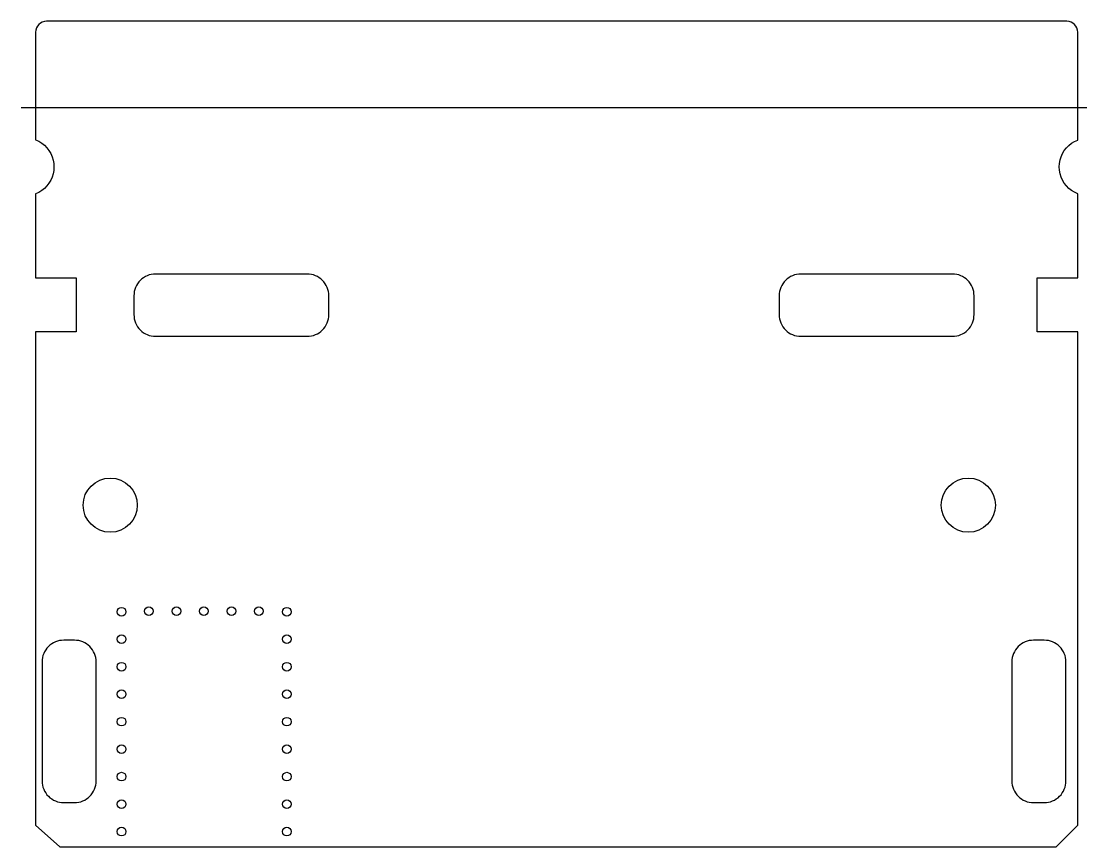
# Model space of a CAD drawing. Header units: millimetres. Extents: x -49.2 to 49.2, y -29 to 47.2.
import ezdxf

# ---------------------------------------------------------------- set-up
doc = ezdxf.new("R2010")
doc.units = ezdxf.units.MM
doc.layers.get('0').update_dxf_attribs({"linetype": 'CONTINUOUS'})

msp = doc.modelspace()

# ---------------------------------------------------------------- linework, layer by layer
for p, q in [((47.373, 47.2), (-46.877, 47.2)), ((-49.2, 39.25), (49.2, 39.25)), ((-47.877, 18.5), (-47.877, -27.05)), ((48.373, -27.05), (48.373, 18.5)), ((-45.627, -29.05), (46.373, -29.05))]:
    msp.add_line(p, q)
msp.add_lwpolyline([(48.373, -27.05), (48.373, 18.5), (44.623, 18.5), (44.623, 23.5), (48.373, 23.5), (48.373, 31.269), (48.081, 31.401), (47.806, 31.567), (47.554, 31.765), (47.328, 31.992), (47.13, 32.245), (46.964, 32.519), (46.833, 32.812), (46.738, 33.118), (46.681, 33.433), (46.662, 33.753), (46.682, 34.073), (46.74, 34.389), (46.836, 34.695), (46.968, 34.987), (47.134, 35.261), (47.332, 35.513), (47.559, 35.739), (47.812, 35.937), (48.087, 36.102), (48.379, 36.233), (48.373, 46.201), (48.354, 46.396), (48.297, 46.583), (48.205, 46.756), (48.08, 46.907), (47.929, 47.032), (47.756, 47.124), (47.568, 47.181), (47.373, 47.2), (-46.877, 47.2), (-47.072, 47.181), (-47.26, 47.124), (-47.433, 47.031), (-47.584, 46.907), (-47.709, 46.756), (-47.801, 46.583), (-47.858, 46.395), (-47.877, 46.2), (-47.877, 36.25), (-47.587, 36.114), (-47.316, 35.944), (-47.066, 35.743), (-46.842, 35.514), (-46.647, 35.26), (-46.484, 34.984), (-46.354, 34.691), (-46.26, 34.385), (-46.204, 34.07), (-46.185, 33.75), (-46.204, 33.43), (-46.26, 33.115), (-46.354, 32.809), (-46.484, 32.516), (-46.647, 32.24), (-46.842, 31.986), (-47.066, 31.757), (-47.316, 31.556), (-47.587, 31.386), (-47.877, 31.25), (-47.877, 23.5), (-44.127, 23.5), (-44.127, 18.5), (-47.877, 18.5), (-47.877, -27.05), (-45.627, -29.05), (46.373, -29.05)], close=True)
for points in [[(-20.8, 21.85, 0.414214), (-22.8, 23.85), (-36.8, 23.85, 0.414214), (-38.8, 21.85), (-38.8, 20.1, 0.414214), (-36.8, 18.1), (-22.8, 18.1, 0.414214), (-20.8, 20.1)], [(22.8, 23.85, 0.414214), (20.8, 21.85), (20.8, 20.1, 0.414214), (22.8, 18.1), (36.8, 18.1, 0.414214), (38.8, 20.1), (38.8, 21.85, 0.414214), (36.8, 23.85)], [(-47.285, -22.978, 0.414214), (-45.285, -24.978), (-44.285, -24.978, 0.414214), (-42.285, -22.978), (-42.285, -11.978, 0.414214), (-44.285, -9.978), (-45.285, -9.978, 0.414214), (-47.285, -11.978)], [(45.285, -24.978, 0.414214), (47.285, -22.978), (47.285, -11.978, 0.414214), (45.285, -9.978), (44.285, -9.978, 0.414214), (42.285, -11.978), (42.285, -22.978, 0.414214), (44.285, -24.978)]]:
    msp.add_lwpolyline(points, format="xyb", close=True)
for centre, radius in [((-40.984, 2.5), 2.5), ((38.266, 2.5), 2.5), ((-39.934, -7.34), 0.4), ((-37.414, -7.3), 0.4), ((-34.874, -7.3), 0.4), ((-32.334, -7.3), 0.4), ((-29.794, -7.3), 0.4), ((-27.254, -7.3), 0.4), ((-24.684, -7.34), 0.4), ((-39.934, -9.88), 0.4), ((-24.684, -9.88), 0.4), ((-39.934, -12.42), 0.4), ((-24.684, -12.42), 0.4), ((-39.934, -14.96), 0.4), ((-24.684, -14.96), 0.4), ((-39.934, -17.5), 0.4), ((-24.684, -17.5), 0.4), ((-39.934, -20.04), 0.4), ((-24.684, -20.04), 0.4), ((-39.934, -22.58), 0.4), ((-24.684, -22.58), 0.4), ((-39.934, -25.12), 0.4), ((-24.684, -25.12), 0.4), ((-39.934, -27.66), 0.4), ((-24.684, -27.66), 0.4)]:
    msp.add_circle(centre, radius)

doc.saveas('drawing.dxf')
